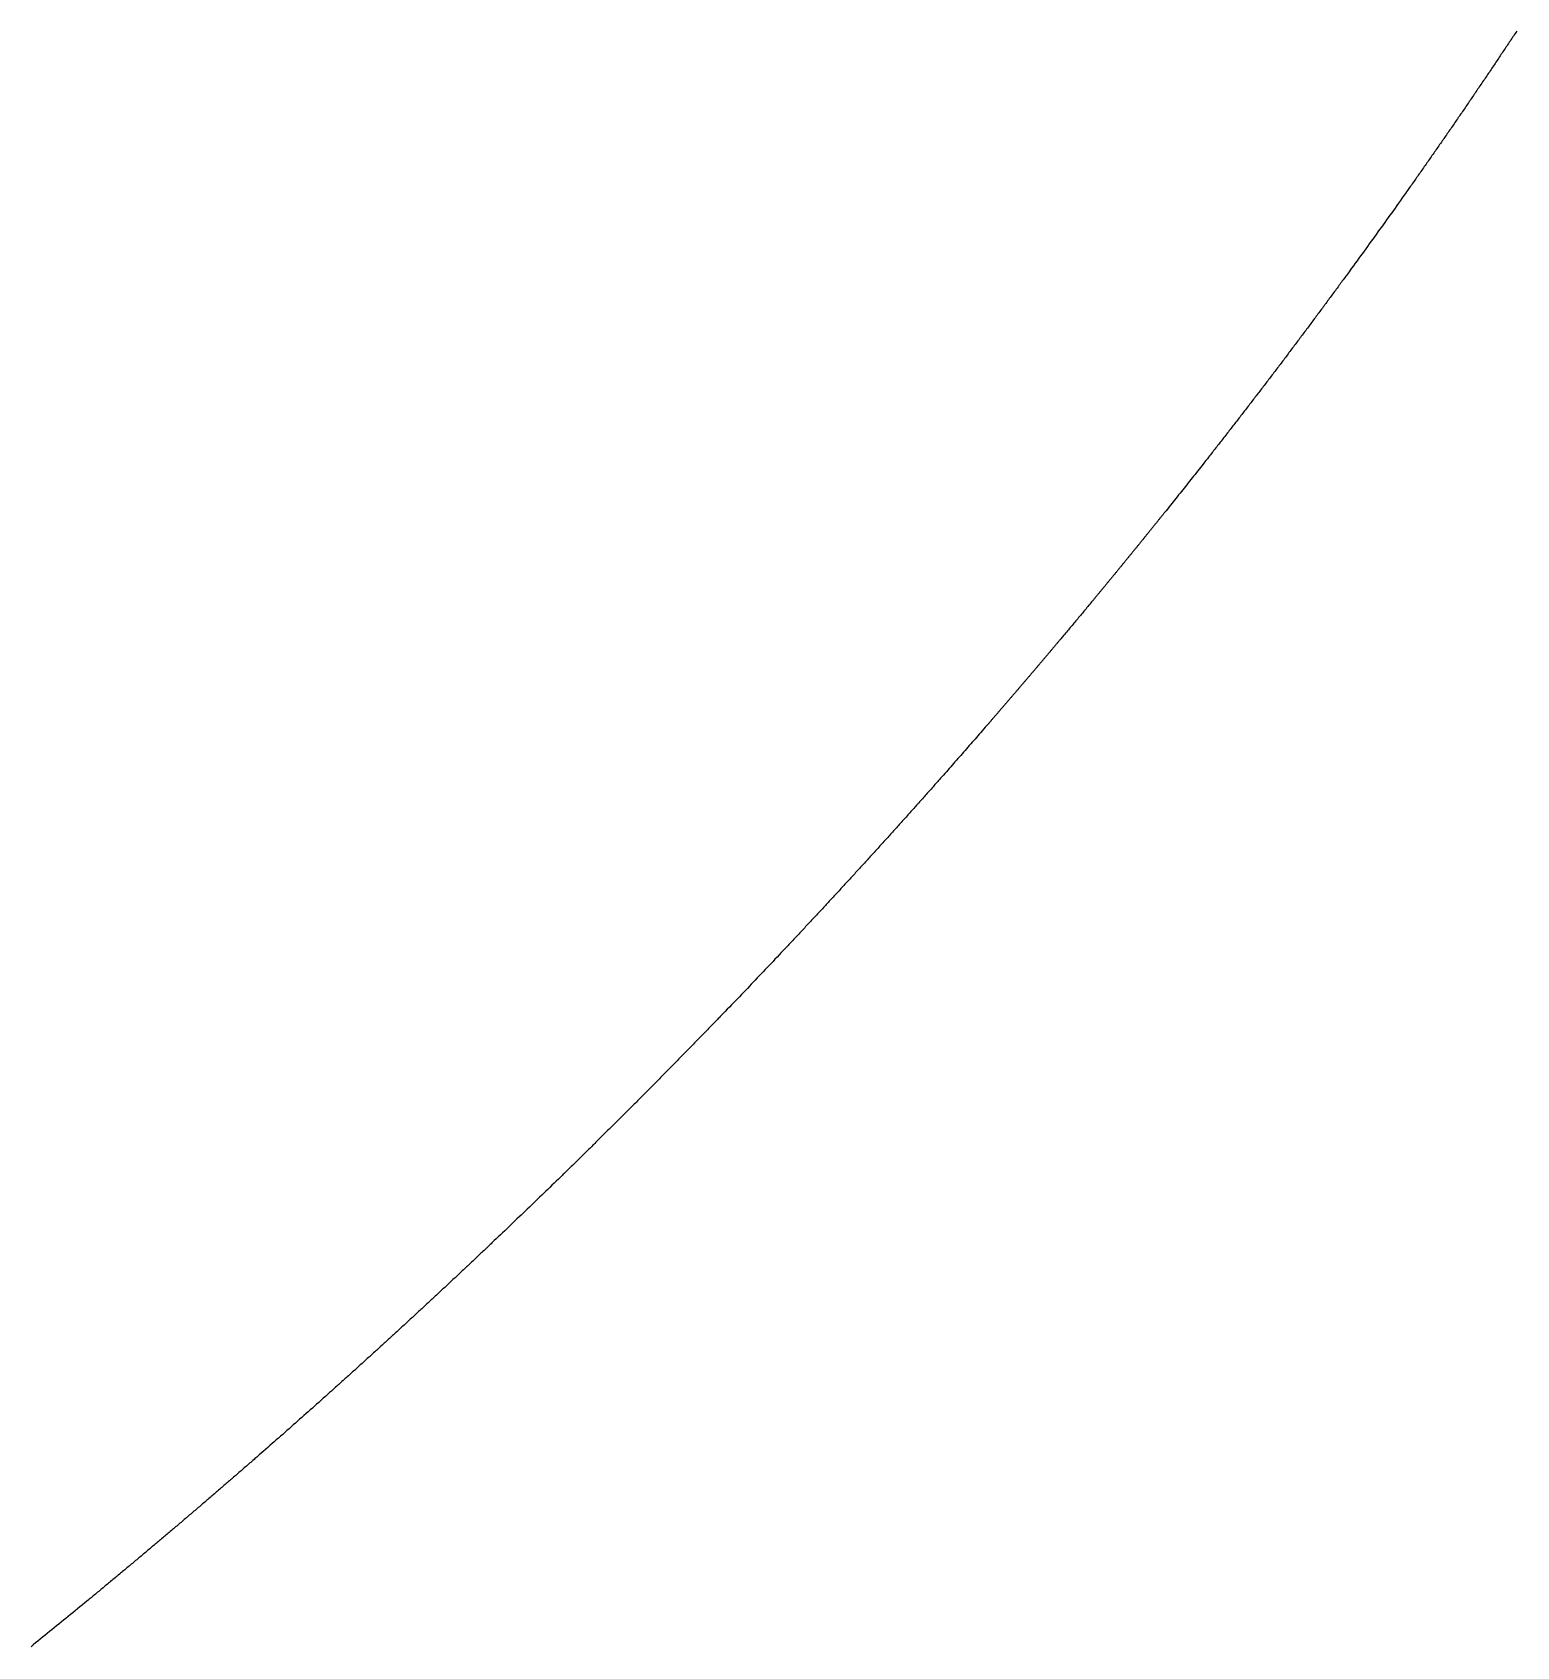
# Model space of a CAD drawing. Header units: millimetres. Extents: x 0 to 2438, y 0 to 1219.
# Drawn here: x 957.37 to 963.04, y 143.32 to 149.49 of the extents above; entities that cross this region are included whole.
import ezdxf

# ---------------------------------------------------------------- set-up
doc = ezdxf.new("R2010")
doc.units = ezdxf.units.MM
doc.layers.add('TEST_CUT_FIRST', color=1, linetype='Continuous')

msp = doc.modelspace()

# ---------------------------------------------------------------- linework, layer by layer
at = {"layer": 'TEST_CUT_FIRST'}
msp.add_lwpolyline([(963.0432, 149.4909), (963.04, 149.4861), (963.0369, 149.4814), (963.0337, 149.4766), (963.0306, 149.4719), (963.0274, 149.4671), (963.0243, 149.4624), (963.0211, 149.4577), (963.018, 149.4529), (963.0148, 149.4482), (963.0117, 149.4434), (963.0085, 149.4387), (963.0053, 149.4339), (963.0022, 149.4292), (962.999, 149.4245), (962.9958, 149.4197), (962.9927, 149.415), (962.9895, 149.4102), (962.9863, 149.4055), (962.9832, 149.4008), (962.98, 149.396), (962.9768, 149.3913), (962.9737, 149.3866), (962.9705, 149.3818), (962.9673, 149.3771), (962.9641, 149.3724), (962.961, 149.3676), (962.9578, 149.3629), (962.9546, 149.3582), (962.9514, 149.3534), (962.9483, 149.3487), (962.9451, 149.344), (962.9419, 149.3393), (962.9387, 149.3345), (962.9355, 149.3298), (962.9323, 149.3251), (962.9291, 149.3204), (962.926, 149.3156), (962.9228, 149.3109), (962.9196, 149.3062), (962.9164, 149.3015), (962.9132, 149.2968), (962.91, 149.292), (962.9068, 149.2873), (962.9036, 149.2826), (962.9004, 149.2779), (962.8972, 149.2732), (962.894, 149.2685), (962.8908, 149.2637), (962.8876, 149.259), (962.8844, 149.2543), (962.8812, 149.2496), (962.878, 149.2449), (962.8748, 149.2402), (962.8716, 149.2355), (962.8684, 149.2308), (962.8652, 149.2261), (962.8619, 149.2213), (962.8587, 149.2166), (962.8555, 149.2119), (962.8523, 149.2072), (962.8491, 149.2025), (962.8459, 149.1978), (962.8427, 149.1931), (962.8394, 149.1884), (962.8362, 149.1837), (962.833, 149.179), (962.8298, 149.1743), (962.8266, 149.1696), (962.8233, 149.1649), (962.8201, 149.1602), (962.8169, 149.1555), (962.8137, 149.1508), (962.8104, 149.1461), (962.8072, 149.1414), (962.804, 149.1367), (962.8007, 149.132), (962.7975, 149.1273), (962.7943, 149.1227), (962.791, 149.118), (962.7878, 149.1133), (962.7846, 149.1086), (962.7813, 149.1039), (962.7781, 149.0992), (962.7748, 149.0945), (962.7716, 149.0898), (962.7684, 149.0851), (962.7651, 149.0805), (962.7619, 149.0758), (962.7586, 149.0711), (962.7554, 149.0664), (962.7521, 149.0617), (962.7489, 149.057), (962.7456, 149.0524), (962.7424, 149.0477), (962.7391, 149.043), (962.7359, 149.0383), (962.7326, 149.0337), (962.7294, 149.029), (962.7261, 149.0243), (962.7229, 149.0196), (962.7196, 149.015), (962.7163, 149.0103), (962.7131, 149.0056), (962.7098, 149.0009), (962.7066, 148.9963), (962.7033, 148.9916), (962.7, 148.9869), (962.6968, 148.9823), (962.6935, 148.9776), (962.6902, 148.9729), (962.6869, 148.9682), (962.6837, 148.9636), (962.6804, 148.9589), (962.6771, 148.9543), (962.6739, 148.9496), (962.6706, 148.9449), (962.6673, 148.9403), (962.664, 148.9356), (962.6607, 148.9309), (962.6575, 148.9263), (962.6542, 148.9217), (962.651, 148.9171), (962.6477, 148.9124), (962.6444, 148.9077), (962.6409, 148.9028), (962.6375, 148.898), (962.6342, 148.8933), (962.6312, 148.889), (962.6285, 148.8852), (962.6257, 148.8812), (962.6223, 148.8765), (962.618, 148.8704), (962.6125, 148.8626), (962.606, 148.8534), (962.599, 148.8436), (962.5919, 148.8336), (962.5851, 148.824), (962.5785, 148.8148), (962.5721, 148.8058), (962.5657, 148.7968), (962.5592, 148.7877), (962.5526, 148.7785), (962.546, 148.7692), (962.5394, 148.76), (962.5328, 148.7508), (962.5262, 148.7416), (962.5196, 148.7324), (962.5131, 148.7233), (962.5065, 148.7141), (962.4999, 148.705), (962.4933, 148.6958), (962.4867, 148.6866), (962.48, 148.6774), (962.4733, 148.6682), (962.4667, 148.6591), (962.4602, 148.65), (962.4537, 148.6411), (962.4472, 148.6321), (962.4406, 148.623), (962.4336, 148.6134), (962.4264, 148.6035), (962.4193, 148.5937), (962.4127, 148.5846), (962.407, 148.5769), (962.4027, 148.571), (962.3994, 148.5664), (962.3966, 148.5626), (962.3938, 148.5588), (962.3908, 148.5547), (962.3875, 148.5502), (962.384, 148.5455), (962.3806, 148.5408), (962.3772, 148.5362), (962.3739, 148.5316), (962.3706, 148.5272), (962.3673, 148.5227), (962.364, 148.5182), (962.3607, 148.5137), (962.3574, 148.5092), (962.3541, 148.5047), (962.3508, 148.5001), (962.3474, 148.4956), (962.3441, 148.4911), (962.3408, 148.4866), (962.3375, 148.4821), (962.3342, 148.4776), (962.3308, 148.4731), (962.3275, 148.4686), (962.3242, 148.4641), (962.3209, 148.4596), (962.3175, 148.4551), (962.3142, 148.4506), (962.3109, 148.4461), (962.3075, 148.4416), (962.3042, 148.4371), (962.3009, 148.4326), (962.2975, 148.4281), (962.2942, 148.4236), (962.2909, 148.4191), (962.2875, 148.4146), (962.2842, 148.4101), (962.2809, 148.4056), (962.2775, 148.4011), (962.2742, 148.3966), (962.2708, 148.3921), (962.2675, 148.3876), (962.2641, 148.3832), (962.2608, 148.3787), (962.2575, 148.3742), (962.2541, 148.3697), (962.2508, 148.3652), (962.2474, 148.3607), (962.2441, 148.3562), (962.2407, 148.3517), (962.2374, 148.3473), (962.234, 148.3428), (962.2307, 148.3383), (962.2273, 148.3338), (962.2239, 148.3293), (962.2206, 148.3248), (962.2172, 148.3204), (962.2139, 148.3159), (962.2105, 148.3114), (962.2071, 148.3069), (962.2038, 148.3025), (962.2004, 148.298), (962.1971, 148.2935), (962.1937, 148.289), (962.1903, 148.2845), (962.187, 148.2801), (962.1836, 148.2756), (962.1802, 148.2711), (962.1769, 148.2667), (962.1735, 148.2622), (962.1701, 148.2577), (962.1667, 148.2532), (962.1634, 148.2488), (962.16, 148.2443), (962.1566, 148.2398), (962.1532, 148.2354), (962.1499, 148.2309), (962.1465, 148.2264), (962.1431, 148.222), (962.1397, 148.2175), (962.1363, 148.2131), (962.133, 148.2086), (962.1296, 148.2041), (962.1262, 148.1997), (962.1228, 148.1952), (962.1194, 148.1908), (962.116, 148.1863), (962.1127, 148.1818), (962.1093, 148.1774), (962.1059, 148.1729), (962.1025, 148.1685), (962.0991, 148.164), (962.0957, 148.1596), (962.0923, 148.1551), (962.0889, 148.1507), (962.0855, 148.1462), (962.0821, 148.1418), (962.0787, 148.1373), (962.0753, 148.1329), (962.0719, 148.1284), (962.0685, 148.124), (962.0651, 148.1195), (962.0617, 148.1151), (962.0583, 148.1106), (962.0549, 148.1062), (962.0515, 148.1017), (962.0481, 148.0973), (962.0447, 148.0929), (962.0413, 148.0884), (962.0379, 148.084), (962.0345, 148.0795), (962.0311, 148.0751), (962.0276, 148.0707), (962.0242, 148.0662), (962.0208, 148.0618), (962.0174, 148.0573), (962.014, 148.0529), (962.0106, 148.0485), (962.0071, 148.044), (962.0037, 148.0396), (962.0003, 148.0352), (961.9969, 148.0307), (961.9935, 148.0263), (961.99, 148.0219), (961.9866, 148.0174), (961.9832, 148.013), (961.9798, 148.0086), (961.9763, 148.0042), (961.9729, 147.9997), (961.9695, 147.9953), (961.9661, 147.9909), (961.9626, 147.9865), (961.9592, 147.982), (961.9558, 147.9776), (961.9523, 147.9732), (961.9489, 147.9688), (961.9455, 147.9643), (961.942, 147.9599), (961.9386, 147.9555), (961.9352, 147.9511), (961.9317, 147.9467), (961.9283, 147.9423), (961.9248, 147.9378), (961.9214, 147.9334), (961.9179, 147.929), (961.9145, 147.9246), (961.9111, 147.9202), (961.9076, 147.9158), (961.9042, 147.9114), (961.9008, 147.907), (961.8973, 147.9026), (961.8938, 147.8981), (961.8903, 147.8936), (961.8868, 147.8891), (961.8833, 147.8847), (961.88, 147.8805), (961.8769, 147.8765), (961.8737, 147.8724), (961.8702, 147.8679), (961.8662, 147.8629), (961.8616, 147.857), (961.8564, 147.8504), (961.851, 147.8435), (961.8455, 147.8366), (961.8402, 147.8298), (961.835, 147.8232), (961.8299, 147.8167), (961.8248, 147.8103), (961.8196, 147.8037), (961.8145, 147.7972), (961.8092, 147.7906), (961.804, 147.784), (961.7988, 147.7774), (961.7936, 147.7709), (961.7884, 147.7643), (961.7832, 147.7578), (961.7781, 147.7512), (961.7729, 147.7447), (961.7677, 147.7381), (961.7624, 147.7316), (961.7572, 147.725), (961.7519, 147.7184), (961.7467, 147.7118), (961.7416, 147.7054), (961.7365, 147.699), (961.7314, 147.6927), (961.7262, 147.6861), (961.7207, 147.6792), (961.7149, 147.6719), (961.7091, 147.6648), (961.7039, 147.6583), (961.6998, 147.6531), (961.697, 147.6496), (961.6952, 147.6474), (961.694, 147.6459), (961.6928, 147.6444), (961.6914, 147.6426), (961.6897, 147.6405), (961.6878, 147.6382), (961.6859, 147.6358), (961.6841, 147.6335), (961.6823, 147.6314), (961.6806, 147.6293), (961.6789, 147.6272), (961.6772, 147.625), (961.6755, 147.6229), (961.6738, 147.6207), (961.672, 147.6185), (961.6703, 147.6164), (961.6685, 147.6142), (961.6668, 147.612), (961.6651, 147.6099), (961.6633, 147.6077), (961.6616, 147.6056), (961.6598, 147.6034), (961.6581, 147.6013), (961.6564, 147.5991), (961.6546, 147.5969), (961.6529, 147.5948), (961.6511, 147.5926), (961.6494, 147.5905), (961.6477, 147.5883), (961.6459, 147.5862), (961.6442, 147.584), (961.6425, 147.5819), (961.6407, 147.5797), (961.639, 147.5775), (961.6372, 147.5754), (961.6355, 147.5732), (961.6337, 147.5711), (961.632, 147.5689), (961.6303, 147.5668), (961.6285, 147.5646), (961.6268, 147.5625), (961.625, 147.5603), (961.6233, 147.5582), (961.6216, 147.556), (961.6198, 147.5538), (961.6181, 147.5517), (961.6163, 147.5495), (961.6146, 147.5474), (961.6128, 147.5452), (961.6111, 147.5431), (961.6093, 147.5409), (961.6076, 147.5388), (961.6059, 147.5366), (961.6041, 147.5345), (961.6024, 147.5323), (961.6006, 147.5302), (961.5989, 147.528), (961.5971, 147.5259), (961.5954, 147.5237), (961.5936, 147.5216), (961.5919, 147.5194), (961.5901, 147.5173), (961.5884, 147.5151), (961.5866, 147.513), (961.5849, 147.5108), (961.5832, 147.5087), (961.5814, 147.5065), (961.5797, 147.5044), (961.5779, 147.5022), (961.5762, 147.5001), (961.5744, 147.4979), (961.5727, 147.4958), (961.5709, 147.4936), (961.5692, 147.4915), (961.5674, 147.4893), (961.5657, 147.4872), (961.5639, 147.485), (961.5622, 147.4829), (961.5604, 147.4807), (961.5587, 147.4786), (961.5569, 147.4764), (961.5552, 147.4743), (961.5534, 147.4721), (961.5517, 147.47), (961.5499, 147.4679), (961.5482, 147.4657), (961.5464, 147.4636), (961.5446, 147.4614), (961.5429, 147.4593), (961.5411, 147.4571), (961.5394, 147.455), (961.5376, 147.4528), (961.5359, 147.4507), (961.5341, 147.4486), (961.5324, 147.4464), (961.5306, 147.4443), (961.5289, 147.4421), (961.5271, 147.44), (961.5254, 147.4378), (961.5236, 147.4357), (961.5218, 147.4335), (961.5201, 147.4314), (961.5183, 147.4293), (961.5166, 147.4271), (961.5148, 147.425), (961.5131, 147.4228), (961.5113, 147.4207), (961.5095, 147.4185), (961.5078, 147.4164), (961.506, 147.4143), (961.5043, 147.4121), (961.5025, 147.41), (961.5008, 147.4078), (961.499, 147.4057), (961.4972, 147.4036), (961.4955, 147.4014), (961.4937, 147.3993), (961.492, 147.3971), (961.4902, 147.395), (961.4884, 147.3929), (961.4867, 147.3907), (961.4849, 147.3886), (961.4832, 147.3864), (961.4814, 147.3843), (961.4796, 147.3822), (961.4779, 147.38), (961.4761, 147.3779), (961.4744, 147.3757), (961.4726, 147.3736), (961.4708, 147.3715), (961.4691, 147.3693), (961.4673, 147.3672), (961.4656, 147.3651), (961.4638, 147.3629), (961.462, 147.3608), (961.4603, 147.3586), (961.4585, 147.3565), (961.4567, 147.3544), (961.455, 147.3522), (961.4532, 147.3501), (961.4514, 147.348), (961.4497, 147.3458), (961.4479, 147.3437), (961.4461, 147.3415), (961.4444, 147.3394), (961.4426, 147.3373), (961.4409, 147.3352), (961.4391, 147.333), (961.4374, 147.3309), (961.4356, 147.3288), (961.4338, 147.3266), (961.4319, 147.3244), (961.4301, 147.3222), (961.4283, 147.32), (961.4267, 147.3181), (961.4253, 147.3163), (961.4237, 147.3145), (961.422, 147.3123), (961.4197, 147.3095), (961.4167, 147.3059), (961.4131, 147.3017), (961.4093, 147.2971), (961.4055, 147.2925), (961.4018, 147.288), (961.3983, 147.2838), (961.3948, 147.2796), (961.3913, 147.2754), (961.3878, 147.2712), (961.3843, 147.2669), (961.3807, 147.2627), (961.3771, 147.2584), (961.3736, 147.2541), (961.37, 147.2498), (961.3665, 147.2456), (961.3629, 147.2413), (961.3594, 147.2371), (961.3558, 147.2329), (961.3523, 147.2286), (961.3487, 147.2243), (961.3451, 147.22), (961.3416, 147.2158), (961.338, 147.2115), (961.3345, 147.2073), (961.331, 147.2032), (961.3275, 147.199), (961.3239, 147.1947), (961.3202, 147.1903), (961.3164, 147.1857), (961.3125, 147.1812), (961.309, 147.1769), (961.306, 147.1733), (961.3036, 147.1706), (961.3018, 147.1684), (961.3003, 147.1666), (961.2988, 147.1648), (961.2972, 147.1629), (961.2954, 147.1608), (961.2936, 147.1586), (961.2917, 147.1563), (961.2899, 147.1542), (961.2881, 147.1521), (961.2863, 147.15), (961.2845, 147.1479), (961.2828, 147.1458), (961.281, 147.1436), (961.2792, 147.1415), (961.2774, 147.1394), (961.2756, 147.1372), (961.2738, 147.1351), (961.272, 147.133), (961.2702, 147.1309), (961.2685, 147.1288), (961.2667, 147.1267), (961.2649, 147.1245), (961.2631, 147.1224), (961.2613, 147.1203), (961.2595, 147.1182), (961.2577, 147.1161), (961.2559, 147.1139), (961.2541, 147.1118), (961.2524, 147.1097), (961.2506, 147.1076), (961.2488, 147.1055), (961.247, 147.1033), (961.2452, 147.1012), (961.2434, 147.0991), (961.2416, 147.097), (961.2398, 147.0949), (961.238, 147.0928), (961.2362, 147.0906), (961.2344, 147.0885), (961.2326, 147.0864), (961.2308, 147.0843), (961.2291, 147.0822), (961.2273, 147.0801), (961.2255, 147.0779), (961.2237, 147.0758), (961.2219, 147.0737), (961.2201, 147.0716), (961.2183, 147.0695), (961.2165, 147.0674), (961.2147, 147.0652), (961.2129, 147.0631), (961.2111, 147.061), (961.2093, 147.0589), (961.2075, 147.0568), (961.2057, 147.0547), (961.2039, 147.0526), (961.2021, 147.0504), (961.2003, 147.0483), (961.1985, 147.0462), (961.1967, 147.0441), (961.1949, 147.042), (961.1931, 147.0399), (961.1913, 147.0378), (961.1896, 147.0357), (961.1878, 147.0335), (961.186, 147.0314), (961.1842, 147.0293), (961.1824, 147.0272), (961.1806, 147.0251), (961.1788, 147.023), (961.177, 147.0209), (961.1752, 147.0188), (961.1734, 147.0167), (961.1716, 147.0145), (961.1698, 147.0124), (961.168, 147.0103), (961.1662, 147.0082), (961.1644, 147.0061), (961.1626, 147.004), (961.1608, 147.0019), (961.159, 146.9998), (961.1572, 146.9977), (961.1554, 146.9956), (961.1535, 146.9934), (961.1517, 146.9913), (961.1499, 146.9892), (961.1481, 146.9871), (961.1463, 146.985), (961.1445, 146.9829), (961.1427, 146.9808), (961.1409, 146.9787), (961.1391, 146.9766), (961.1373, 146.9745), (961.1355, 146.9724), (961.1337, 146.9703), (961.1319, 146.9682), (961.1301, 146.966), (961.1283, 146.9639), (961.1265, 146.9618), (961.1247, 146.9597), (961.1229, 146.9576), (961.1211, 146.9555), (961.1193, 146.9534), (961.1175, 146.9513), (961.1157, 146.9492), (961.1139, 146.9471), (961.112, 146.945), (961.1102, 146.9429), (961.1084, 146.9408), (961.1066, 146.9387), (961.1048, 146.9366), (961.103, 146.9345), (961.1012, 146.9324), (961.0994, 146.9303), (961.0976, 146.9282), (961.0958, 146.9261), (961.094, 146.924), (961.0922, 146.9219), (961.0903, 146.9198), (961.0885, 146.9176), (961.0867, 146.9155), (961.0849, 146.9134), (961.0831, 146.9113), (961.0813, 146.9092), (961.0795, 146.9071), (961.0777, 146.905), (961.0759, 146.9029), (961.0741, 146.9008), (961.0722, 146.8987), (961.0704, 146.8966), (961.0686, 146.8945), (961.0668, 146.8924), (961.065, 146.8903), (961.0632, 146.8882), (961.0614, 146.8861), (961.0596, 146.884), (961.0577, 146.8819), (961.0559, 146.8798), (961.0541, 146.8777), (961.0523, 146.8756), (961.0505, 146.8735), (961.0487, 146.8714), (961.0469, 146.8693), (961.045, 146.8672), (961.0432, 146.8651), (961.0414, 146.863), (961.0396, 146.861), (961.0378, 146.8589), (961.036, 146.8569), (961.0342, 146.8548), (961.0323, 146.8526), (961.0304, 146.8503), (961.0284, 146.848), (961.0266, 146.8459), (961.0251, 146.8442), (961.0239, 146.8428), (961.0226, 146.8413), (961.0207, 146.8392), (961.0178, 146.8358), (961.0135, 146.8308), (961.0081, 146.8246), (961.0021, 146.8177), (960.9961, 146.8108), (960.9903, 146.8042), (960.9849, 146.7979), (960.9796, 146.7918), (960.9743, 146.7858), (960.9689, 146.7796), (960.9635, 146.7734), (960.958, 146.7671), (960.9525, 146.7608), (960.947, 146.7545), (960.9415, 146.7483), (960.9361, 146.742), (960.9307, 146.7358), (960.9252, 146.7296), (960.9197, 146.7234), (960.9143, 146.7171), (960.9088, 146.7109), (960.9033, 146.7046), (960.8978, 146.6984), (960.8923, 146.6922), (960.8869, 146.686), (960.8815, 146.6799), (960.8761, 146.6737), (960.8706, 146.6675), (960.865, 146.6611), (960.8592, 146.6546), (960.8534, 146.648), (960.848, 146.6418), (960.843, 146.6363), (960.8388, 146.6315), (960.8351, 146.6274), (960.8318, 146.6235), (960.8284, 146.6198), (960.8249, 146.6158), (960.8212, 146.6117), (960.8175, 146.6075), (960.8138, 146.6032), (960.8101, 146.5991), (960.8064, 146.5949), (960.8028, 146.5908), (960.7991, 146.5868), (960.7955, 146.5826), (960.7918, 146.5785), (960.7881, 146.5744), (960.7845, 146.5703), (960.7808, 146.5661), (960.7771, 146.562), (960.7735, 146.5579), (960.7698, 146.5538), (960.7661, 146.5497), (960.7625, 146.5456), (960.7588, 146.5414), (960.7551, 146.5373), (960.7514, 146.5332), (960.7478, 146.5291), (960.7441, 146.525), (960.7404, 146.5209), (960.7367, 146.5168), (960.7331, 146.5127), (960.7294, 146.5085), (960.7257, 146.5044), (960.722, 146.5003), (960.7183, 146.4962), (960.7147, 146.4921), (960.711, 146.488), (960.7073, 146.4839), (960.7036, 146.4798), (960.6999, 146.4757), (960.6962, 146.4716), (960.6926, 146.4675), (960.6889, 146.4634), (960.6852, 146.4593), (960.6815, 146.4552), (960.6778, 146.4511), (960.6741, 146.447), (960.6704, 146.4429), (960.6667, 146.4388), (960.663, 146.4347), (960.6593, 146.4306), (960.6556, 146.4265), (960.652, 146.4224), (960.6483, 146.4183), (960.6446, 146.4142), (960.6409, 146.4101), (960.6372, 146.406), (960.6335, 146.402), (960.6298, 146.3979), (960.6261, 146.3938), (960.6224, 146.3897), (960.6187, 146.3856), (960.615, 146.3815), (960.6113, 146.3774), (960.6075, 146.3733), (960.6038, 146.3693), (960.6001, 146.3652), (960.5964, 146.3611), (960.5927, 146.357), (960.589, 146.3529), (960.5853, 146.3488), (960.5816, 146.3448), (960.5779, 146.3407), (960.5742, 146.3366), (960.5705, 146.3325), (960.5667, 146.3285), (960.563, 146.3244), (960.5593, 146.3203), (960.5556, 146.3162), (960.5519, 146.3121), (960.5482, 146.3081), (960.5444, 146.304), (960.5407, 146.2999), (960.537, 146.2959), (960.5333, 146.2918), (960.5296, 146.2877), (960.5258, 146.2836), (960.5221, 146.2796), (960.5184, 146.2755), (960.5147, 146.2714), (960.5109, 146.2674), (960.5072, 146.2633), (960.5035, 146.2592), (960.4998, 146.2552), (960.496, 146.2511), (960.4923, 146.2471), (960.4886, 146.243), (960.4848, 146.2389), (960.4811, 146.2349), (960.4774, 146.2308), (960.4736, 146.2268), (960.4699, 146.2227), (960.4662, 146.2186), (960.4624, 146.2146), (960.4587, 146.2105), (960.455, 146.2065), (960.4512, 146.2024), (960.4475, 146.1984), (960.4437, 146.1943), (960.44, 146.1903), (960.4363, 146.1862), (960.4325, 146.1821), (960.4288, 146.1781), (960.425, 146.174), (960.4213, 146.17), (960.4175, 146.1659), (960.4138, 146.1619), (960.4101, 146.1579), (960.4063, 146.1538), (960.4026, 146.1498), (960.3988, 146.1457), (960.3951, 146.1417), (960.3913, 146.1376), (960.3876, 146.1336), (960.3838, 146.1295), (960.3801, 146.1255), (960.3763, 146.1215), (960.3725, 146.1174), (960.3688, 146.1134), (960.365, 146.1094), (960.3613, 146.1053), (960.3575, 146.1013), (960.3538, 146.0972), (960.35, 146.0932), (960.3462, 146.0892), (960.3425, 146.0851), (960.3387, 146.0811), (960.335, 146.0771), (960.3312, 146.073), (960.3274, 146.069), (960.3237, 146.065), (960.3199, 146.061), (960.3161, 146.0569), (960.3124, 146.0529), (960.3086, 146.0489), (960.3048, 146.0448), (960.301, 146.0408), (960.2973, 146.0368), (960.2935, 146.0328), (960.2898, 146.0288), (960.2861, 146.0248), (960.2823, 146.0208), (960.2784, 146.0167), (960.2745, 146.0125), (960.2706, 146.0083), (960.2668, 146.0043), (960.2633, 146.0006), (960.2602, 145.9973), (960.2569, 145.9938), (960.2531, 145.9898), (960.2482, 145.9845), (960.2418, 145.9778), (960.2343, 145.9698), (960.2262, 145.9613), (960.2181, 145.9526), (960.2102, 145.9443), (960.2027, 145.9363), (960.1953, 145.9285), (960.1879, 145.9207), (960.1804, 145.9128), (960.1729, 145.9049), (960.1653, 145.8969), (960.1577, 145.8889), (960.1501, 145.8809), (960.1425, 145.8729), (960.135, 145.865), (960.1274, 145.8571), (960.1198, 145.8492), (960.1123, 145.8412), (960.1047, 145.8333), (960.0971, 145.8253), (960.0894, 145.8173), (960.0818, 145.8094), (960.0742, 145.8015), (960.0667, 145.7936), (960.0593, 145.7859), (960.0518, 145.7781), (960.0442, 145.7702), (960.0363, 145.762), (960.028, 145.7534), (960.0199, 145.7449), (960.0123, 145.737), (960.0058, 145.7304), (960.0009, 145.7252), (959.997, 145.7212), (959.9938, 145.7179), (959.9906, 145.7146), (959.9872, 145.711), (959.9834, 145.7071), (959.9794, 145.7031), (959.9755, 145.6989), (959.9716, 145.6949), (959.9678, 145.691), (959.964, 145.6871), (959.9603, 145.6833), (959.9565, 145.6794), (959.9527, 145.6754), (959.9489, 145.6715), (959.945, 145.6676), (959.9412, 145.6637), (959.9374, 145.6597), (959.9336, 145.6558), (959.9298, 145.6519), (959.926, 145.648), (959.9222, 145.6441), (959.9184, 145.6402), (959.9146, 145.6363), (959.9108, 145.6324), (959.907, 145.6285), (959.9031, 145.6245), (959.8993, 145.6206), (959.8955, 145.6167), (959.8917, 145.6128), (959.8879, 145.6089), (959.8841, 145.605), (959.8802, 145.6011), (959.8764, 145.5972), (959.8726, 145.5933), (959.8688, 145.5894), (959.865, 145.5855), (959.8611, 145.5816), (959.8573, 145.5777), (959.8535, 145.5738), (959.8497, 145.5699), (959.8459, 145.566), (959.842, 145.5621), (959.8382, 145.5582), (959.8344, 145.5543), (959.8305, 145.5504), (959.8267, 145.5465), (959.8229, 145.5426), (959.8191, 145.5387), (959.8152, 145.5348), (959.8114, 145.5309), (959.8076, 145.527), (959.8037, 145.5231), (959.7999, 145.5193), (959.7961, 145.5154), (959.7922, 145.5115), (959.7884, 145.5076), (959.7846, 145.5037), (959.7807, 145.4998), (959.7769, 145.4959), (959.7731, 145.4921), (959.7692, 145.4882), (959.7654, 145.4843), (959.7615, 145.4804), (959.7577, 145.4765), (959.7538, 145.4726), (959.75, 145.4688), (959.7462, 145.4649), (959.7423, 145.461), (959.7385, 145.4571), (959.7346, 145.4532), (959.7308, 145.4494), (959.7269, 145.4455), (959.7231, 145.4416), (959.7192, 145.4377), (959.7154, 145.4339), (959.7115, 145.43), (959.7077, 145.4261), (959.7038, 145.4223), (959.7, 145.4184), (959.6961, 145.4145), (959.6923, 145.4106), (959.6884, 145.4068), (959.6846, 145.4029), (959.6807, 145.399), (959.6769, 145.3952), (959.673, 145.3913), (959.6691, 145.3874), (959.6653, 145.3836), (959.6614, 145.3797), (959.6576, 145.3759), (959.6537, 145.372), (959.6498, 145.3681), (959.646, 145.3643), (959.6421, 145.3604), (959.6382, 145.3566), (959.6344, 145.3527), (959.6305, 145.3488), (959.6266, 145.345), (959.6228, 145.3411), (959.6189, 145.3373), (959.615, 145.3334), (959.6112, 145.3296), (959.6073, 145.3257), (959.6034, 145.3219), (959.5996, 145.318), (959.5957, 145.3142), (959.5918, 145.3103), (959.5879, 145.3065), (959.5841, 145.3026), (959.5802, 145.2988), (959.5763, 145.2949), (959.5724, 145.2911), (959.5686, 145.2872), (959.5647, 145.2834), (959.5608, 145.2795), (959.5569, 145.2757), (959.553, 145.2718), (959.5492, 145.268), (959.5453, 145.2642), (959.5414, 145.2603), (959.5375, 145.2565), (959.5336, 145.2526), (959.5297, 145.2488), (959.5259, 145.245), (959.522, 145.2411), (959.5181, 145.2373), (959.5142, 145.2335), (959.5103, 145.2296), (959.5064, 145.2258), (959.5025, 145.222), (959.4986, 145.2181), (959.4947, 145.2143), (959.4909, 145.2105), (959.487, 145.2066), (959.4831, 145.2028), (959.4792, 145.199), (959.4753, 145.1951), (959.4714, 145.1913), (959.4675, 145.1875), (959.4636, 145.1837), (959.4597, 145.1799), (959.4558, 145.176), (959.4519, 145.1722), (959.448, 145.1684), (959.4441, 145.1645), (959.4402, 145.1607), (959.4363, 145.1569), (959.4324, 145.1531), (959.4286, 145.1494), (959.4247, 145.1455), (959.4207, 145.1416), (959.4166, 145.1377), (959.4125, 145.1337), (959.4086, 145.1299), (959.405, 145.1264), (959.4018, 145.1232), (959.3985, 145.12), (959.3945, 145.1161), (959.3894, 145.1111), (959.3828, 145.1047), (959.375, 145.0971), (959.3667, 145.089), (959.3582, 145.0808), (959.3501, 145.0729), (959.3422, 145.0653), (959.3346, 145.0578), (959.3269, 145.0504), (959.3192, 145.0429), (959.3114, 145.0354), (959.3035, 145.0278), (959.2956, 145.0201), (959.2877, 145.0126), (959.2799, 145.005), (959.2721, 144.9974), (959.2642, 144.9899), (959.2564, 144.9824), (959.2486, 144.9748), (959.2407, 144.9673), (959.2328, 144.9597), (959.2249, 144.9521), (959.217, 144.9446), (959.2092, 144.937), (959.2014, 144.9296), (959.1937, 144.9222), (959.186, 144.9149), (959.1781, 144.9073), (959.1699, 144.8995), (959.1613, 144.8913), (959.1529, 144.8833), (959.145, 144.8758), (959.1383, 144.8695), (959.1332, 144.8646), (959.1292, 144.8608), (959.1259, 144.8576), (959.1226, 144.8545), (959.119, 144.8511), (959.1151, 144.8473), (959.111, 144.8435), (959.1068, 144.8395), (959.1028, 144.8357), (959.0989, 144.832), (959.095, 144.8283), (959.0911, 144.8246), (959.0872, 144.8209), (959.0832, 144.8172), (959.0793, 144.8134), (959.0753, 144.8097), (959.0714, 144.8059), (959.0674, 144.8022), (959.0635, 144.7985), (959.0595, 144.7948), (959.0556, 144.791), (959.0516, 144.7873), (959.0477, 144.7836), (959.0437, 144.7799), (959.0398, 144.7761), (959.0358, 144.7724), (959.0319, 144.7687), (959.0279, 144.765), (959.024, 144.7613), (959.02, 144.7575), (959.016, 144.7538), (959.0121, 144.7501), (959.0081, 144.7464), (959.0042, 144.7427), (959.0002, 144.739), (958.9963, 144.7352), (958.9923, 144.7315), (958.9883, 144.7278), (958.9844, 144.7241), (958.9804, 144.7204), (958.9764, 144.7167), (958.9725, 144.713), (958.9685, 144.7092), (958.9646, 144.7055), (958.9606, 144.7018), (958.9566, 144.6981), (958.9527, 144.6944), (958.9487, 144.6907), (958.9447, 144.687), (958.9408, 144.6833), (958.9368, 144.6796), (958.9328, 144.6759), (958.9288, 144.6722), (958.9249, 144.6685), (958.9209, 144.6648), (958.9169, 144.6611), (958.9129, 144.6574), (958.909, 144.6537), (958.905, 144.65), (958.901, 144.6463), (958.897, 144.6426), (958.8931, 144.6389), (958.8891, 144.6352), (958.8851, 144.6315), (958.8811, 144.6278), (958.8772, 144.6241), (958.8732, 144.6204), (958.8692, 144.6167), (958.8652, 144.613), (958.8612, 144.6094), (958.8572, 144.6057), (958.8533, 144.602), (958.8493, 144.5983), (958.8453, 144.5946), (958.8413, 144.5909), (958.8373, 144.5872), (958.8333, 144.5835), (958.8293, 144.5799), (958.8253, 144.5762), (958.8214, 144.5725), (958.8174, 144.5688), (958.8134, 144.5651), (958.8094, 144.5615), (958.8054, 144.5578), (958.8014, 144.5541), (958.7974, 144.5504), (958.7934, 144.5467), (958.7894, 144.5431), (958.7854, 144.5394), (958.7814, 144.5357), (958.7774, 144.532), (958.7734, 144.5284), (958.7694, 144.5247), (958.7654, 144.521), (958.7614, 144.5174), (958.7574, 144.5137), (958.7534, 144.51), (958.7494, 144.5063), (958.7454, 144.5027), (958.7414, 144.499), (958.7374, 144.4953), (958.7334, 144.4917), (958.7294, 144.488), (958.7254, 144.4843), (958.7214, 144.4807), (958.7174, 144.477), (958.7134, 144.4734), (958.7094, 144.4697), (958.7054, 144.466), (958.7013, 144.4624), (958.6973, 144.4587), (958.6933, 144.4551), (958.6893, 144.4514), (958.6853, 144.4477), (958.6813, 144.4441), (958.6773, 144.4404), (958.6733, 144.4368), (958.6692, 144.4331), (958.6652, 144.4295), (958.6612, 144.4258), (958.6572, 144.4222), (958.6532, 144.4185), (958.6491, 144.4149), (958.6451, 144.4112), (958.6411, 144.4076), (958.6371, 144.4039), (958.6331, 144.4003), (958.629, 144.3966), (958.625, 144.393), (958.621, 144.3893), (958.617, 144.3857), (958.6129, 144.382), (958.6089, 144.3784), (958.6049, 144.3748), (958.6009, 144.3711), (958.5968, 144.3675), (958.5928, 144.3638), (958.5888, 144.3602), (958.5847, 144.3566), (958.5807, 144.3529), (958.5767, 144.3493), (958.5727, 144.3457), (958.5686, 144.342), (958.5646, 144.3384), (958.5605, 144.3347), (958.5565, 144.3311), (958.5525, 144.3275), (958.5484, 144.3239), (958.5445, 144.3203), (958.5405, 144.3167), (958.5364, 144.313), (958.5323, 144.3093), (958.5281, 144.3055), (958.5239, 144.3018), (958.5198, 144.2982), (958.5161, 144.2948), (958.5128, 144.2918), (958.5093, 144.2887), (958.5052, 144.2851), (958.5, 144.2803), (958.4931, 144.2742), (958.4851, 144.267), (958.4764, 144.2593), (958.4677, 144.2515), (958.4593, 144.2439), (958.4512, 144.2367), (958.4432, 144.2297), (958.4353, 144.2226), (958.4273, 144.2155), (958.4192, 144.2083), (958.4111, 144.2011), (958.4029, 144.1938), (958.3948, 144.1866), (958.3867, 144.1794), (958.3786, 144.1723), (958.3705, 144.1651), (958.3624, 144.1579), (958.3543, 144.1508), (958.3462, 144.1436), (958.338, 144.1364), (958.3299, 144.1292), (958.3217, 144.122), (958.3136, 144.1149), (958.3055, 144.1078), (958.2976, 144.1008), (958.2896, 144.0938), (958.2815, 144.0866), (958.273, 144.0792), (958.2641, 144.0714), (958.2554, 144.0638), (958.2473, 144.0567), (958.2404, 144.0506), (958.2351, 144.046), (958.2309, 144.0424), (958.2275, 144.0394), (958.2241, 144.0364), (958.2204, 144.0332), (958.2163, 144.0296), (958.2121, 144.0259), (958.2078, 144.0222), (958.2037, 144.0186), (958.1996, 144.015), (958.1955, 144.0115), (958.1915, 144.008), (958.1875, 144.0045), (958.1834, 144.001), (958.1793, 143.9974), (958.1752, 143.9938), (958.1711, 143.9903), (958.1671, 143.9867), (958.163, 143.9832), (958.1589, 143.9797), (958.1548, 143.9761), (958.1507, 143.9726), (958.1467, 143.969), (958.1426, 143.9655), (958.1385, 143.962), (958.1344, 143.9584), (958.1303, 143.9549), (958.1262, 143.9514), (958.1222, 143.9478), (958.1181, 143.9443), (958.114, 143.9408), (958.1099, 143.9372), (958.1058, 143.9337), (958.1017, 143.9302), (958.0976, 143.9266), (958.0935, 143.9231), (958.0894, 143.9196), (958.0853, 143.916), (958.0813, 143.9125), (958.0772, 143.909), (958.0731, 143.9055), (958.069, 143.9019), (958.0649, 143.8984), (958.0608, 143.8949), (958.0567, 143.8914), (958.0526, 143.8879), (958.0485, 143.8843), (958.0444, 143.8808), (958.0403, 143.8773), (958.0362, 143.8738), (958.0321, 143.8703), (958.028, 143.8667), (958.0239, 143.8632), (958.0198, 143.8597), (958.0157, 143.8562), (958.0116, 143.8527), (958.0075, 143.8492), (958.0034, 143.8456), (957.9993, 143.8421), (957.9952, 143.8386), (957.9911, 143.8351), (957.9869, 143.8316), (957.9828, 143.8281), (957.9787, 143.8246), (957.9746, 143.8211), (957.9705, 143.8176), (957.9664, 143.8141), (957.9623, 143.8106), (957.9582, 143.8071), (957.9541, 143.8036), (957.95, 143.8), (957.9458, 143.7965), (957.9417, 143.793), (957.9376, 143.7895), (957.9335, 143.786), (957.9294, 143.7825), (957.9253, 143.779), (957.9211, 143.7755), (957.917, 143.7721), (957.9129, 143.7686), (957.9088, 143.7651), (957.9047, 143.7616), (957.9005, 143.7581), (957.8964, 143.7546), (957.8923, 143.7511), (957.8882, 143.7476), (957.8841, 143.7441), (957.8799, 143.7406), (957.8758, 143.7371), (957.8717, 143.7336), (957.8676, 143.7301), (957.8634, 143.7267), (957.8593, 143.7232), (957.8552, 143.7197), (957.851, 143.7162), (957.8469, 143.7127), (957.8428, 143.7092), (957.8387, 143.7058), (957.8345, 143.7023), (957.8304, 143.6988), (957.8263, 143.6953), (957.8221, 143.6918), (957.818, 143.6884), (957.8139, 143.6849), (957.8097, 143.6814), (957.8056, 143.6779), (957.8015, 143.6744), (957.7973, 143.671), (957.7932, 143.6675), (957.789, 143.664), (957.7849, 143.6605), (957.7808, 143.6571), (957.7766, 143.6536), (957.7725, 143.6501), (957.7683, 143.6467), (957.7642, 143.6432), (957.7601, 143.6397), (957.7559, 143.6363), (957.7518, 143.6328), (957.7476, 143.6293), (957.7435, 143.6259), (957.7393, 143.6224), (957.7352, 143.6189), (957.731, 143.6155), (957.7269, 143.612), (957.7227, 143.6085), (957.7186, 143.6051), (957.7144, 143.6016), (957.7103, 143.5982), (957.7061, 143.5947), (957.702, 143.5913), (957.6978, 143.5878), (957.6937, 143.5843), (957.6895, 143.5809), (957.6854, 143.5774), (957.6812, 143.574), (957.6771, 143.5705), (957.6729, 143.5671), (957.6688, 143.5636), (957.6646, 143.5602), (957.6604, 143.5567), (957.6563, 143.5533), (957.6521, 143.5498), (957.648, 143.5464), (957.6438, 143.5429), (957.6396, 143.5395), (957.6355, 143.536), (957.6313, 143.5326), (957.6272, 143.5292), (957.6231, 143.5258), (957.6189, 143.5223), (957.6147, 143.5188), (957.6103, 143.5152), (957.6059, 143.5116), (957.6018, 143.5082), (957.598, 143.5051), (957.5946, 143.5023), (957.5911, 143.4994), (957.5869, 143.4959), (957.5813, 143.4913), (957.5739, 143.4852), (957.5651, 143.478), (957.5556, 143.4702), (957.546, 143.4623), (957.5368, 143.4547), (957.5279, 143.4474), (957.5193, 143.4403), (957.5106, 143.4333), (957.5019, 143.4261), (957.493, 143.4189), (957.4841, 143.4116), (957.4752, 143.4043), (957.4663, 143.3971), (957.4574, 143.3898), (957.4486, 143.3826), (957.4397, 143.3754), (957.4309, 143.3682), (957.422, 143.361), (957.4131, 143.3538), (957.4042, 143.3466), (957.3953, 143.3393), (957.3864, 143.3321), (957.3775, 143.3249), (957.3687, 143.3178)], dxfattribs=at)

doc.saveas('drawing.dxf')
